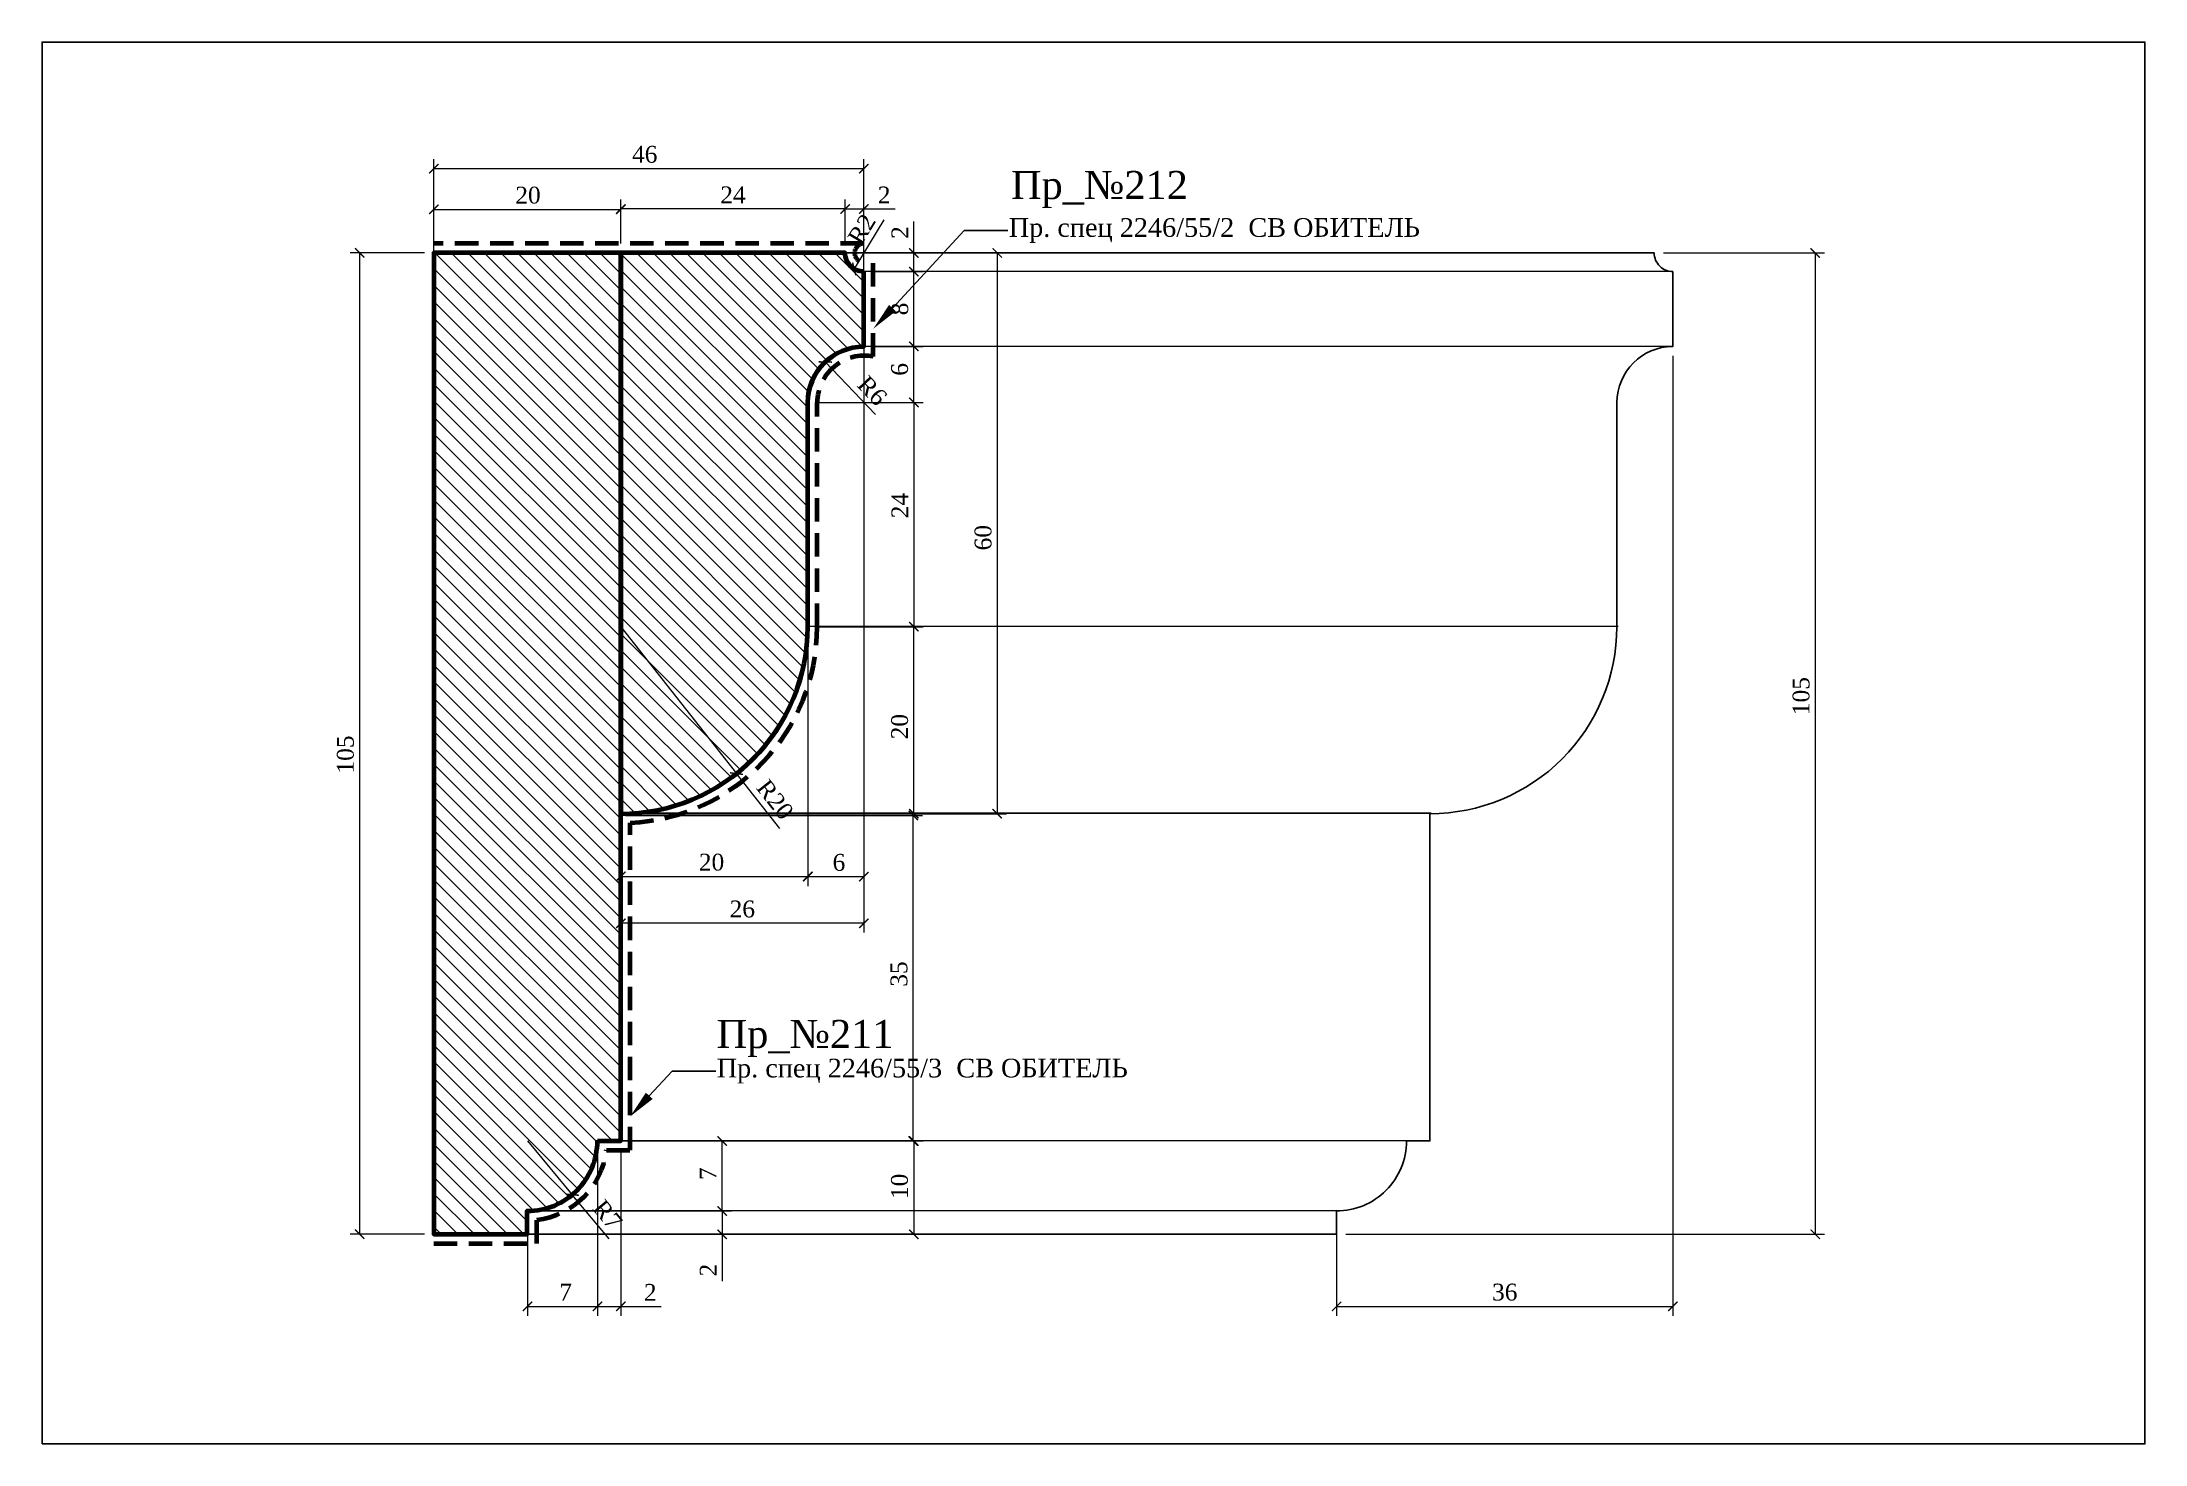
# Model space of a CAD drawing. Header units: millimetres. Extents: x 308721 to 308946, y -96074 to -95924.
import ezdxf
from ezdxf import colors
from ezdxf.entities.mleader import LeaderData, LeaderLine
from ezdxf.math import Vec2, Vec3

# ---------------------------------------------------------------- set-up
doc = ezdxf.new("R2010")
doc.units = ezdxf.units.MM
doc.header["$MEASUREMENT"] = 0
doc.linetypes.add('HIDDEN', pattern=[0.375, 0.25, -0.125])
doc.layers.add('Outside panel', color=7, linetype='Continuous', lineweight=18, true_color=0x7f5e57)
doc.layers.add('линия 15', color=7, linetype='Continuous', lineweight=15)
doc.layers.add('линия 50', color=1, linetype='Continuous', lineweight=140)
doc.layers.add('размеры в модели', color=7, linetype='Continuous')
doc.styles.add('ELECT', font='times.ttf')
doc.styles.get("Standard").update_dxf_attribs({"font": 'times.ttf'})
doc.dimstyles.new('M_1', dxfattribs={"dimtxt": 1.8, "dimasz": 1, "dimexe": 1, "dimexo": 1, "dimgap": 0.6, "dimtad": 1, "dimdec": 0, "dimdsep": 46, "dimtxsty": 'Standard', "dimblk": 'ARCHTICK', "dimcen": -5, "dimclrd": 7, "dimclre": 7, "dimclrt": 7, "dimadec": 0, "dimazin": 0, "dimtfac": 1, "dimtdec": 0, "dimtmove": 0, "dimatfit": 3, "dimfxl": 1, "dimtolj": 1, "dimtzin": 0, "dimlwd": 5, "dimlwe": 5, "dimarcsym": 0})

# ---------------------------------------------------------------- blocks, each defined once
blk = doc.blocks.new('_ArchTick')
at = {"color": 0, "linetype": 'ByBlock', "const_width": 0.15}
blk.add_lwpolyline([(-0.5, -0.5), (0.5, 0.5)], dxfattribs=at)
blk = doc.blocks.new('*D26')
at = {"color": 7, "lineweight": 5, "ltscale": 1000, "transparency": 16777216}
for p, q in [((308895.08, -95957.27), (308895.08, -96059.99)), ((308859.1, -96049.78), (308859.1, -96059.99)), ((308859.1, -96058.99), (308895.08, -96058.99))]:
    blk.add_line(p, q, dxfattribs=at)
at = {"layer": 'Defpoints', "color": 0, "ltscale": 1000, "transparency": 16777216}
for p in [(308895.08, -95956.27), (308859.1, -96048.78), (308895.08, -96058.99)]:
    blk.add_point(p, dxfattribs=at)
at = {"color": 7, "lineweight": 5, "ltscale": 1000, "transparency": 16777216, "rotation": 180}
blk.add_blockref('_ArchTick', (308859.1, -96058.99), dxfattribs=at)
at = {"color": 7, "lineweight": 5, "ltscale": 1000, "transparency": 16777216}
blk.add_blockref('_ArchTick', (308895.08, -96058.99), dxfattribs=at)
at = {"color": 7, "ltscale": 1000, "transparency": 16777216, "insert": (308877.09, -96057.47), "char_height": 1.8, "attachment_point": 5}
blk.add_mtext('\\A1;36', dxfattribs=at)
blk = doc.blocks.new('*D25')
at = {"color": 7, "lineweight": 5, "ltscale": 1000, "transparency": 16777216}
for p, q in [((308894.08, -95946.27), (308911.31, -95946.27)), ((308910.31, -95946.27), (308910.31, -96051.27)), ((308860.08, -96051.27), (308911.31, -96051.27))]:
    blk.add_line(p, q, dxfattribs=at)
at = {"layer": 'Defpoints', "color": 0, "ltscale": 1000, "transparency": 16777216}
for p in [(308893.08, -95946.27), (308859.08, -96051.27), (308910.31, -96051.27)]:
    blk.add_point(p, dxfattribs=at)
at = {"color": 7, "lineweight": 5, "ltscale": 1000, "transparency": 16777216}
for p, rotation in [((308910.31, -95946.27), 90), ((308910.31, -96051.27), 270)]:
    blk.add_blockref('_ArchTick', p, dxfattribs=dict(at, rotation=rotation))
at = {"color": 7, "ltscale": 1000, "transparency": 16777216, "insert": (308908.8, -95993.69), "char_height": 1.8, "attachment_point": 5, "rotation": 90}
blk.add_mtext('\\A1;105', dxfattribs=at)
blk = doc.blocks.new('*D24')
at = {"layer": 'Defpoints', "color": 0, "ltscale": 1000, "transparency": 16777216}
for p in [(308808.51, -95941.57), (308806.52, -95946.3), (308808.51, -95948.27)]:
    blk.add_point(p, dxfattribs=at)
at = {"layer": 'линия 15', "color": 7, "lineweight": 5, "ltscale": 1000, "transparency": 16777216}
for p, q in [((308806.52, -95945.3), (308806.52, -95940.57)), ((308806.52, -95941.57), (308808.51, -95941.57)), ((308808.51, -95947.27), (308808.51, -95940.57)), ((308808.51, -95941.57), (308811.87, -95941.57))]:
    blk.add_line(p, q, dxfattribs=at)
at = {"layer": 'линия 15', "color": 7, "lineweight": 5, "ltscale": 1000, "transparency": 16777216, "rotation": 180}
blk.add_blockref('_ArchTick', (308806.52, -95941.57), dxfattribs=at)
at = {"layer": 'линия 15', "color": 7, "lineweight": 5, "ltscale": 1000, "transparency": 16777216}
blk.add_blockref('_ArchTick', (308808.51, -95941.57), dxfattribs=at)
at = {"layer": 'линия 15', "color": 7, "ltscale": 1000, "transparency": 16777216, "insert": (308810.69, -95940.07), "char_height": 1.8, "attachment_point": 5}
blk.add_mtext('\\A1;2', dxfattribs=at)
blk = doc.blocks.new('*D23')
at = {"layer": 'Defpoints', "color": 0, "ltscale": 1000, "transparency": 16777216}
for p in [(308808.51, -95937.25), (308808.51, -95956.27), (308762.51, -96051.27)]:
    blk.add_point(p, dxfattribs=at)
at = {"layer": 'линия 15', "color": 7, "lineweight": 5, "ltscale": 1000, "transparency": 16777216}
for p, q in [((308762.51, -96050.27), (308762.51, -95936.25)), ((308762.51, -95937.25), (308808.51, -95937.25)), ((308808.51, -95955.27), (308808.51, -95936.25))]:
    blk.add_line(p, q, dxfattribs=at)
at = {"layer": 'линия 15', "color": 7, "lineweight": 5, "ltscale": 1000, "transparency": 16777216, "rotation": 180}
blk.add_blockref('_ArchTick', (308762.51, -95937.25), dxfattribs=at)
at = {"layer": 'линия 15', "color": 7, "lineweight": 5, "ltscale": 1000, "transparency": 16777216}
blk.add_blockref('_ArchTick', (308808.51, -95937.25), dxfattribs=at)
at = {"layer": 'линия 15', "color": 7, "ltscale": 1000, "transparency": 16777216, "insert": (308785.07, -95935.73), "char_height": 1.8, "attachment_point": 5}
blk.add_mtext('\\A1;46', dxfattribs=at)
blk = doc.blocks.new('*D22')
at = {"layer": 'Defpoints', "color": 0, "ltscale": 1000, "transparency": 16777216}
for p in [(308782.51, -96041.29), (308772.51, -96051.27), (308813.86, -96051.27)]:
    blk.add_point(p, dxfattribs=at)
at = {"layer": 'размеры в модели', "color": 7, "lineweight": 5, "ltscale": 1000, "transparency": 16777216}
for p, q in [((308783.51, -96041.29), (308814.86, -96041.29)), ((308813.86, -96041.29), (308813.86, -96051.27)), ((308773.51, -96051.27), (308814.86, -96051.27))]:
    blk.add_line(p, q, dxfattribs=at)
for p, rotation in [((308813.86, -96041.29), 90), ((308813.86, -96051.27), 270)]:
    blk.add_blockref('_ArchTick', p, dxfattribs=dict(at, rotation=rotation))
at = {"layer": 'размеры в модели', "color": 7, "ltscale": 1000, "transparency": 16777216, "insert": (308812.34, -96046.15), "char_height": 1.8, "attachment_point": 5, "rotation": 90}
blk.add_mtext('\\A1;10', dxfattribs=at)
blk = doc.blocks.new('*D21')
at = {"layer": 'Defpoints', "color": 0, "ltscale": 1000, "transparency": 16777216}
for p in [(308802.51, -95986.27), (308813.87, -95986.27), (308782.51, -96006.27)]:
    blk.add_point(p, dxfattribs=at)
at = {"layer": 'размеры в модели', "color": 7, "lineweight": 5, "ltscale": 1000, "transparency": 16777216}
for p, q in [((308803.51, -95986.27), (308814.87, -95986.27)), ((308813.87, -96006.27), (308813.87, -95986.27)), ((308783.51, -96006.27), (308814.87, -96006.27))]:
    blk.add_line(p, q, dxfattribs=at)
for p, rotation in [((308813.87, -95986.27), 90), ((308813.87, -96006.27), 270)]:
    blk.add_blockref('_ArchTick', p, dxfattribs=dict(at, rotation=rotation))
at = {"layer": 'размеры в модели', "color": 7, "ltscale": 1000, "transparency": 16777216, "insert": (308812.35, -95996.96), "char_height": 1.8, "attachment_point": 5, "rotation": 90}
blk.add_mtext('\\A1;20', dxfattribs=at)
blk = doc.blocks.new('*D20')
at = {"layer": 'Defpoints', "color": 0, "ltscale": 1000, "transparency": 16777216}
for p in [(308808.51, -95956.27), (308813.87, -95956.27), (308802.51, -95962.27)]:
    blk.add_point(p, dxfattribs=at)
at = {"layer": 'размеры в модели', "color": 7, "lineweight": 5, "ltscale": 1000, "transparency": 16777216}
for p, q in [((308809.51, -95956.27), (308814.87, -95956.27)), ((308813.87, -95962.27), (308813.87, -95956.27)), ((308803.51, -95962.27), (308814.87, -95962.27))]:
    blk.add_line(p, q, dxfattribs=at)
for p, rotation in [((308813.87, -95956.27), 90), ((308813.87, -95962.27), 270)]:
    blk.add_blockref('_ArchTick', p, dxfattribs=dict(at, rotation=rotation))
at = {"layer": 'размеры в модели', "color": 7, "ltscale": 1000, "transparency": 16777216, "insert": (308812.35, -95958.73), "char_height": 1.8, "attachment_point": 5, "rotation": 90}
blk.add_mtext('\\A1;6', dxfattribs=at)
blk = doc.blocks.new('*D19')
at = {"layer": 'Defpoints', "color": 0, "ltscale": 1000, "transparency": 16777216}
for p in [(308802.51, -95962.27), (308802.49, -95986.25), (308813.87, -95986.25)]:
    blk.add_point(p, dxfattribs=at)
at = {"layer": 'размеры в модели', "color": 7, "lineweight": 5, "ltscale": 1000, "transparency": 16777216}
for p, q in [((308803.51, -95962.27), (308814.87, -95962.27)), ((308813.87, -95962.27), (308813.87, -95986.25)), ((308803.49, -95986.25), (308814.87, -95986.25))]:
    blk.add_line(p, q, dxfattribs=at)
for p, rotation in [((308813.87, -95962.27), 90), ((308813.87, -95986.25), 270)]:
    blk.add_blockref('_ArchTick', p, dxfattribs=dict(at, rotation=rotation))
at = {"layer": 'размеры в модели', "color": 7, "ltscale": 1000, "transparency": 16777216, "insert": (308812.37, -95973.31), "char_height": 1.8, "attachment_point": 5, "rotation": 90}
blk.add_mtext('\\A1;24', dxfattribs=at)
blk = doc.blocks.new('*D18')
at = {"layer": 'Defpoints', "color": 0, "ltscale": 1000, "transparency": 16777216}
for p in [(308808.51, -95946.27), (308807.48, -95947.98)]:
    blk.add_point(p, dxfattribs=at)
at = {"layer": 'размеры в модели', "color": 7, "lineweight": 5, "ltscale": 1000, "transparency": 16777216}
blk.add_line((308810.65, -95942.72), (308807.48, -95947.98), dxfattribs=at)
at = {"layer": 'размеры в модели', "color": 7, "lineweight": 5, "ltscale": 1000, "transparency": 16777216, "rotation": 238.9842021898076}
blk.add_blockref('_ArchTick', (308807.48, -95947.98), dxfattribs=at)
at = {"layer": 'размеры в модели', "color": 7, "ltscale": 1000, "transparency": 16777216, "insert": (308808.29, -95943.72), "char_height": 1.8, "attachment_point": 5, "rotation": 58.9842}
blk.add_mtext('\\A1;R2', dxfattribs=at)
blk = doc.blocks.new('*D17')
at = {"layer": 'Defpoints', "color": 0, "ltscale": 1000, "transparency": 16777216}
for p in [(308782.51, -95986.27), (308794.89, -96001.98)]:
    blk.add_point(p, dxfattribs=at)
at = {"layer": 'размеры в модели', "color": 7, "lineweight": 5, "ltscale": 1000, "transparency": 16777216}
for p in [(308782.51, -95986.27), (308799.53, -96007.86)]:
    blk.add_line(p, (308794.89, -96001.98), dxfattribs=at)
at = {"layer": 'размеры в модели', "color": 7, "lineweight": 5, "ltscale": 1000, "transparency": 16777216, "rotation": 128.2444659786431}
blk.add_blockref('_ArchTick', (308794.89, -96001.98), dxfattribs=at)
at = {"layer": 'размеры в модели', "color": 7, "ltscale": 1000, "transparency": 16777216, "insert": (308799.02, -96004.77), "char_height": 1.8, "attachment_point": 5, "rotation": 308.2445}
blk.add_mtext('\\A1;R20', dxfattribs=at)
blk = doc.blocks.new('*D16')
at = {"layer": 'Defpoints', "color": 0, "ltscale": 1000, "transparency": 16777216}
for p in [(308804.39, -95957.94), (308808.56, -95962.32)]:
    blk.add_point(p, dxfattribs=at)
at = {"layer": 'размеры в модели', "color": 7, "lineweight": 5, "ltscale": 1000, "transparency": 16777216}
blk.add_line((308809.75, -95963.57), (308804.39, -95957.94), dxfattribs=at)
at = {"layer": 'размеры в модели', "color": 7, "lineweight": 5, "ltscale": 1000, "transparency": 16777216, "rotation": 133.6061250150321}
blk.add_blockref('_ArchTick', (308804.39, -95957.94), dxfattribs=at)
at = {"layer": 'размеры в модели', "color": 7, "ltscale": 1000, "transparency": 16777216, "insert": (308809.42, -95961.02), "char_height": 1.8, "attachment_point": 5, "rotation": 313.6061}
blk.add_mtext('\\A1;R6', dxfattribs=at)
blk = doc.blocks.new('*D15')
at = {"layer": 'Defpoints', "color": 0, "ltscale": 1000, "transparency": 16777216}
for p in [(308806.51, -95946.27), (308808.51, -95948.27), (308813.87, -95948.27)]:
    blk.add_point(p, dxfattribs=at)
at = {"layer": 'размеры в модели', "color": 7, "lineweight": 5, "ltscale": 1000, "transparency": 16777216}
for p, q in [((308813.87, -95946.27), (308813.87, -95942.91)), ((308807.51, -95946.27), (308814.87, -95946.27)), ((308813.87, -95948.27), (308813.87, -95946.27)), ((308809.51, -95948.27), (308814.87, -95948.27))]:
    blk.add_line(p, q, dxfattribs=at)
for p, rotation in [((308813.87, -95946.27), 90), ((308813.87, -95948.27), 270)]:
    blk.add_blockref('_ArchTick', p, dxfattribs=dict(at, rotation=rotation))
at = {"layer": 'размеры в модели', "color": 7, "ltscale": 1000, "transparency": 16777216, "insert": (308812.37, -95944.09), "char_height": 1.8, "attachment_point": 5, "rotation": 90}
blk.add_mtext('\\A1;2', dxfattribs=at)
blk = doc.blocks.new('*D14')
at = {"layer": 'Defpoints', "color": 0, "ltscale": 1000, "transparency": 16777216}
for p in [(308808.51, -95956.27), (308802.51, -95983.23), (308808.51, -96013.01)]:
    blk.add_point(p, dxfattribs=at)
at = {"layer": 'размеры в модели', "color": 7, "lineweight": 5, "ltscale": 1000, "transparency": 16777216}
for p, q in [((308808.51, -95957.27), (308808.51, -96014.01)), ((308802.51, -95984.23), (308802.51, -96014.01)), ((308802.51, -96013.01), (308808.51, -96013.01))]:
    blk.add_line(p, q, dxfattribs=at)
at = {"layer": 'размеры в модели', "color": 7, "lineweight": 5, "ltscale": 1000, "transparency": 16777216, "rotation": 180}
blk.add_blockref('_ArchTick', (308802.51, -96013.01), dxfattribs=at)
at = {"layer": 'размеры в модели', "color": 7, "lineweight": 5, "ltscale": 1000, "transparency": 16777216}
blk.add_blockref('_ArchTick', (308808.51, -96013.01), dxfattribs=at)
at = {"layer": 'размеры в модели', "color": 7, "ltscale": 1000, "transparency": 16777216, "insert": (308805.85, -96011.49), "char_height": 1.8, "attachment_point": 5}
blk.add_mtext('\\A1;6', dxfattribs=at)
blk = doc.blocks.new('*D13')
at = {"layer": 'Defpoints', "color": 0, "ltscale": 1000, "transparency": 16777216}
for p in [(308802.51, -95977.19), (308782.51, -96006.27), (308802.51, -96012.98)]:
    blk.add_point(p, dxfattribs=at)
at = {"layer": 'размеры в модели', "color": 7, "lineweight": 5, "ltscale": 1000, "transparency": 16777216}
for p, q in [((308802.51, -95978.19), (308802.51, -96013.98)), ((308782.51, -96007.27), (308782.51, -96013.98)), ((308782.51, -96012.98), (308802.51, -96012.98))]:
    blk.add_line(p, q, dxfattribs=at)
at = {"layer": 'размеры в модели', "color": 7, "lineweight": 5, "ltscale": 1000, "transparency": 16777216, "rotation": 180}
blk.add_blockref('_ArchTick', (308782.51, -96012.98), dxfattribs=at)
at = {"layer": 'размеры в модели', "color": 7, "lineweight": 5, "ltscale": 1000, "transparency": 16777216}
blk.add_blockref('_ArchTick', (308802.51, -96012.98), dxfattribs=at)
at = {"layer": 'размеры в модели', "color": 7, "ltscale": 1000, "transparency": 16777216, "insert": (308792.22, -96011.47), "char_height": 1.8, "attachment_point": 5}
blk.add_mtext('\\A1;20', dxfattribs=at)
blk = doc.blocks.new('*D12')
at = {"layer": 'Defpoints', "color": 0, "ltscale": 1000, "transparency": 16777216}
for p in [(308782.51, -95941.56), (308782.51, -95946.27), (308806.51, -95946.27)]:
    blk.add_point(p, dxfattribs=at)
at = {"layer": 'размеры в модели', "color": 7, "lineweight": 5, "ltscale": 1000, "transparency": 16777216}
for p, q in [((308782.51, -95945.27), (308782.51, -95940.56)), ((308806.51, -95941.56), (308782.51, -95941.56)), ((308806.51, -95945.27), (308806.51, -95940.56))]:
    blk.add_line(p, q, dxfattribs=at)
at = {"layer": 'размеры в модели', "color": 7, "lineweight": 5, "ltscale": 1000, "transparency": 16777216, "rotation": 180}
blk.add_blockref('_ArchTick', (308782.51, -95941.56), dxfattribs=at)
at = {"layer": 'размеры в модели', "color": 7, "lineweight": 5, "ltscale": 1000, "transparency": 16777216}
blk.add_blockref('_ArchTick', (308806.51, -95941.56), dxfattribs=at)
at = {"layer": 'размеры в модели', "color": 7, "ltscale": 1000, "transparency": 16777216, "insert": (308794.51, -95940.06), "char_height": 1.8, "attachment_point": 5}
blk.add_mtext('\\A1;24', dxfattribs=at)
blk = doc.blocks.new('*D10')
at = {"layer": 'Defpoints', "color": 0, "ltscale": 1000, "transparency": 16777216}
for p in [(308782.51, -95946.27), (308808.51, -95952.27), (308782.51, -96018)]:
    blk.add_point(p, dxfattribs=at)
at = {"layer": 'размеры в модели', "color": 7, "lineweight": 5, "ltscale": 1000, "transparency": 16777216}
for p, q in [((308782.51, -95947.27), (308782.51, -96019)), ((308808.51, -95953.27), (308808.51, -96019)), ((308808.51, -96018), (308782.51, -96018))]:
    blk.add_line(p, q, dxfattribs=at)
at = {"layer": 'размеры в модели', "color": 7, "lineweight": 5, "ltscale": 1000, "transparency": 16777216, "rotation": 180}
blk.add_blockref('_ArchTick', (308782.51, -96018), dxfattribs=at)
at = {"layer": 'размеры в модели', "color": 7, "lineweight": 5, "ltscale": 1000, "transparency": 16777216}
blk.add_blockref('_ArchTick', (308808.51, -96018), dxfattribs=at)
at = {"layer": 'размеры в модели', "color": 7, "ltscale": 1000, "transparency": 16777216, "insert": (308795.51, -96016.48), "char_height": 1.8, "attachment_point": 5}
blk.add_mtext('\\A1;26', dxfattribs=at)
blk = doc.blocks.new('*D9')
at = {"layer": 'Defpoints', "color": 0, "ltscale": 1000, "transparency": 16777216}
for p in [(308782.51, -95946.27), (308782.51, -96006.27), (308822.79, -96006.27)]:
    blk.add_point(p, dxfattribs=at)
at = {"layer": 'размеры в модели', "color": 7, "lineweight": 5, "ltscale": 1000, "transparency": 16777216}
for p, q in [((308783.51, -95946.27), (308823.79, -95946.27)), ((308822.79, -95946.27), (308822.79, -96006.27)), ((308783.51, -96006.27), (308823.79, -96006.27))]:
    blk.add_line(p, q, dxfattribs=at)
for p, rotation in [((308822.79, -95946.27), 90), ((308822.79, -96006.27), 270)]:
    blk.add_blockref('_ArchTick', p, dxfattribs=dict(at, rotation=rotation))
at = {"layer": 'размеры в модели', "color": 7, "ltscale": 1000, "transparency": 16777216, "insert": (308821.28, -95976.74), "char_height": 1.8, "attachment_point": 5, "rotation": 90}
blk.add_mtext('\\A1;60', dxfattribs=at)
blk = doc.blocks.new('*D8')
at = {"layer": 'Defpoints', "color": 0, "ltscale": 1000, "transparency": 16777216}
for p in [(308782.51, -95941.61), (308762.51, -95946.27), (308782.51, -95946.27)]:
    blk.add_point(p, dxfattribs=at)
at = {"layer": 'размеры в модели', "color": 7, "lineweight": 5, "ltscale": 1000, "transparency": 16777216}
for p, q in [((308762.51, -95945.27), (308762.51, -95940.61)), ((308762.51, -95941.61), (308782.51, -95941.61)), ((308782.51, -95945.27), (308782.51, -95940.61))]:
    blk.add_line(p, q, dxfattribs=at)
at = {"layer": 'размеры в модели', "color": 7, "lineweight": 5, "ltscale": 1000, "transparency": 16777216, "rotation": 180}
blk.add_blockref('_ArchTick', (308762.51, -95941.61), dxfattribs=at)
at = {"layer": 'размеры в модели', "color": 7, "lineweight": 5, "ltscale": 1000, "transparency": 16777216}
blk.add_blockref('_ArchTick', (308782.51, -95941.61), dxfattribs=at)
at = {"layer": 'размеры в модели', "color": 7, "ltscale": 1000, "transparency": 16777216, "insert": (308772.58, -95940.1), "char_height": 1.8, "attachment_point": 5}
blk.add_mtext('\\A1;20', dxfattribs=at)
blk = doc.blocks.new('*D7')
at = {"layer": 'Defpoints', "color": 0, "ltscale": 1000, "transparency": 16777216}
for p in [(308762.51, -95946.27), (308754.57, -96051.27), (308762.51, -96051.27)]:
    blk.add_point(p, dxfattribs=at)
at = {"layer": 'размеры в модели', "color": 7, "lineweight": 5, "ltscale": 1000, "transparency": 16777216}
for p, q in [((308761.51, -95946.27), (308753.57, -95946.27)), ((308754.57, -95946.27), (308754.57, -96051.27)), ((308761.51, -96051.27), (308753.57, -96051.27))]:
    blk.add_line(p, q, dxfattribs=at)
for p, rotation in [((308754.57, -95946.27), 90), ((308754.57, -96051.27), 270)]:
    blk.add_blockref('_ArchTick', p, dxfattribs=dict(at, rotation=rotation))
at = {"layer": 'размеры в модели', "color": 7, "ltscale": 1000, "transparency": 16777216, "insert": (308753.05, -95999.94), "char_height": 1.8, "attachment_point": 5, "rotation": 90}
blk.add_mtext('\\A1;105', dxfattribs=at)
blk = doc.blocks.new('*D6')
at = {"layer": 'Defpoints', "color": 0, "ltscale": 1000, "transparency": 16777216}
for p in [(308782.02, -96006.47), (308813.8, -96006.47), (308782.51, -96041.29)]:
    blk.add_point(p, dxfattribs=at)
at = {"layer": 'размеры в модели', "color": 7, "lineweight": 5, "ltscale": 1000, "transparency": 16777216}
for p, q in [((308783.02, -96006.47), (308814.8, -96006.47)), ((308813.8, -96041.29), (308813.8, -96006.47)), ((308783.51, -96041.29), (308814.8, -96041.29))]:
    blk.add_line(p, q, dxfattribs=at)
for p, rotation in [((308813.8, -96006.47), 90), ((308813.8, -96041.29), 270)]:
    blk.add_blockref('_ArchTick', p, dxfattribs=dict(at, rotation=rotation))
at = {"layer": 'размеры в модели', "color": 7, "ltscale": 1000, "transparency": 16777216, "insert": (308812.28, -96023.43), "char_height": 1.8, "attachment_point": 5, "rotation": 90}
blk.add_mtext('\\A1;35', dxfattribs=at)
blk = doc.blocks.new('*D5')
at = {"layer": 'Defpoints', "color": 0, "ltscale": 1000, "transparency": 16777216}
for p in [(308780.01, -96041.29), (308793.36, -96041.29), (308772.51, -96048.78)]:
    blk.add_point(p, dxfattribs=at)
at = {"layer": 'размеры в модели', "color": 7, "lineweight": 5, "ltscale": 1000, "transparency": 16777216}
for p, q in [((308781.01, -96041.29), (308794.36, -96041.29)), ((308793.36, -96048.78), (308793.36, -96041.29)), ((308773.51, -96048.78), (308794.36, -96048.78))]:
    blk.add_line(p, q, dxfattribs=at)
for p, rotation in [((308793.36, -96041.29), 90), ((308793.36, -96048.78), 270)]:
    blk.add_blockref('_ArchTick', p, dxfattribs=dict(at, rotation=rotation))
at = {"layer": 'размеры в модели', "color": 7, "ltscale": 1000, "transparency": 16777216, "insert": (308791.84, -96044.8), "char_height": 1.8, "attachment_point": 5, "rotation": 90}
blk.add_mtext('\\A1;7', dxfattribs=at)
blk = doc.blocks.new('*D4')
at = {"layer": 'Defpoints', "color": 0, "ltscale": 1000, "transparency": 16777216}
for p in [(308772.53, -96041.29), (308777.32, -96047.04)]:
    blk.add_point(p, dxfattribs=at)
at = {"layer": 'размеры в модели', "color": 7, "lineweight": 5, "ltscale": 1000, "transparency": 16777216}
for p in [(308772.53, -96041.29), (308781.26, -96051.75)]:
    blk.add_line(p, (308777.32, -96047.04), dxfattribs=at)
at = {"layer": 'размеры в модели', "color": 7, "lineweight": 5, "ltscale": 1000, "transparency": 16777216, "rotation": 129.8599999656363}
blk.add_blockref('_ArchTick', (308777.32, -96047.04), dxfattribs=at)
at = {"layer": 'размеры в модели', "color": 7, "ltscale": 1000, "transparency": 16777216, "insert": (308781.1, -96049.19), "char_height": 1.8, "attachment_point": 5, "rotation": 309.86}
blk.add_mtext('\\A1;R7', dxfattribs=at)
blk = doc.blocks.new('*D3')
at = {"layer": 'Defpoints', "color": 0, "ltscale": 1000, "transparency": 16777216}
for p in [(308772.51, -96048.78), (308793.36, -96048.78), (308772.51, -96051.27)]:
    blk.add_point(p, dxfattribs=at)
at = {"layer": 'размеры в модели', "color": 7, "lineweight": 5, "ltscale": 1000, "transparency": 16777216}
for p, q in [((308773.51, -96048.78), (308794.36, -96048.78)), ((308793.36, -96048.78), (308793.36, -96051.27)), ((308773.51, -96051.27), (308794.36, -96051.27)), ((308793.36, -96051.27), (308793.36, -96056.29))]:
    blk.add_line(p, q, dxfattribs=at)
for p, rotation in [((308793.36, -96048.78), 90), ((308793.36, -96051.27), 270)]:
    blk.add_blockref('_ArchTick', p, dxfattribs=dict(at, rotation=rotation))
at = {"layer": 'размеры в модели', "color": 7, "ltscale": 1000, "transparency": 16777216, "insert": (308791.86, -96055.11), "char_height": 1.8, "attachment_point": 5, "rotation": 90}
blk.add_mtext('\\A1;2', dxfattribs=at)
blk = doc.blocks.new('*D2')
at = {"layer": 'Defpoints', "color": 0, "ltscale": 1000, "transparency": 16777216}
for p in [(308780.01, -96041.29), (308782.51, -96041.29), (308782.51, -96058.99)]:
    blk.add_point(p, dxfattribs=at)
at = {"layer": 'размеры в модели', "color": 7, "lineweight": 5, "ltscale": 1000, "transparency": 16777216}
for p, q in [((308780.01, -96042.29), (308780.01, -96059.99)), ((308782.51, -96042.29), (308782.51, -96059.99)), ((308780.01, -96058.99), (308782.51, -96058.99)), ((308782.51, -96058.99), (308786.84, -96058.99))]:
    blk.add_line(p, q, dxfattribs=at)
at = {"layer": 'размеры в модели', "color": 7, "lineweight": 5, "ltscale": 1000, "transparency": 16777216, "rotation": 180}
blk.add_blockref('_ArchTick', (308780.01, -96058.99), dxfattribs=at)
at = {"layer": 'размеры в модели', "color": 7, "lineweight": 5, "ltscale": 1000, "transparency": 16777216}
blk.add_blockref('_ArchTick', (308782.51, -96058.99), dxfattribs=at)
at = {"layer": 'размеры в модели', "color": 7, "ltscale": 1000, "transparency": 16777216, "insert": (308785.66, -96057.49), "char_height": 1.8, "attachment_point": 5}
blk.add_mtext('\\A1;2', dxfattribs=at)
blk = doc.blocks.new('*D1')
at = {"layer": 'Defpoints', "color": 0, "ltscale": 1000, "transparency": 16777216}
for p in [(308780.01, -96041.29), (308772.53, -96048.78), (308780.01, -96058.99)]:
    blk.add_point(p, dxfattribs=at)
at = {"layer": 'размеры в модели', "color": 7, "lineweight": 5, "ltscale": 1000, "transparency": 16777216}
for p, q in [((308780.01, -96042.29), (308780.01, -96059.99)), ((308772.53, -96049.78), (308772.53, -96059.99)), ((308772.53, -96058.99), (308780.01, -96058.99))]:
    blk.add_line(p, q, dxfattribs=at)
at = {"layer": 'размеры в модели', "color": 7, "lineweight": 5, "ltscale": 1000, "transparency": 16777216, "rotation": 180}
blk.add_blockref('_ArchTick', (308772.53, -96058.99), dxfattribs=at)
at = {"layer": 'размеры в модели', "color": 7, "lineweight": 5, "ltscale": 1000, "transparency": 16777216}
blk.add_blockref('_ArchTick', (308780.01, -96058.99), dxfattribs=at)
at = {"layer": 'размеры в модели', "color": 7, "ltscale": 1000, "transparency": 16777216, "insert": (308776.6, -96057.47), "char_height": 1.8, "attachment_point": 5}
blk.add_mtext('\\A1;7', dxfattribs=at)

msp = doc.modelspace()

# ---------------------------------------------------------------- hatches: boundary and pattern name
at = {"layer": 'Outside panel', "ltscale": 1000}
h = msp.add_hatch(dxfattribs=at)
h.set_pattern_fill('ANSI31', color=256, scale=10, angle=90)
h.set_pattern_definition([(135, (-2868.8951, 3169.5869), (-0.8838834765, -0.8838834765), [])])
edge = h.paths.add_edge_path()
edge.add_line((308780.01, -96041.29), (308782.51, -96041.29))
edge.add_line((308782.51, -96041.29), (308782.51, -95946.27))
edge.add_line((308782.51, -95946.27), (308762.51, -95946.27))
edge.add_line((308762.51, -95946.27), (308762.51, -96051.27))
edge.add_line((308762.51, -96051.27), (308772.51, -96051.27))
edge.add_line((308772.51, -96051.27), (308772.51, -96048.78))
edge.add_arc((308772.53, -96041.29), 7.48, 269.8975, 360)
h = msp.add_hatch(dxfattribs=at)
h.set_pattern_fill('ANSI31', color=256, scale=10, angle=90)
h.set_pattern_definition([(135, (-2880.6998, 3174.6982), (-0.8838834765, -0.8838834765), [])])
edge = h.paths.add_edge_path()
edge.add_arc((308808.51, -95946.27), 2, 180, 270, ccw=False)
edge.add_line((308806.51, -95946.27), (308782.51, -95946.27))
edge.add_line((308782.51, -95946.27), (308782.51, -96006.27))
edge.add_arc((308782.51, -95986.27), 20, 270, 360)
edge.add_line((308802.51, -95986.27), (308802.51, -95962.27))
edge.add_arc((308808.56, -95962.32), 6.05, 450.4873, 539.5127, ccw=False)
edge.add_line((308808.51, -95956.27), (308808.51, -95948.27))

# ---------------------------------------------------------------- linework, layer by layer
at = {"linetype": 'Continuous', "lineweight": 15}
for p, q in [((308895.08, -95948.27), (308808.36, -95948.27)), ((308895.08, -95956.27), (308808.36, -95956.27)), ((308889.21, -95986.25), (308802.49, -95986.25)), ((308866.58, -96041.29), (308779.86, -96041.29)), ((308859.1, -96048.78), (308772.37, -96048.78))]:
    msp.add_line(p, q, dxfattribs=at)
at = {"color": 7}
msp.add_line((308869.21, -96006.22), (308782.49, -96006.22), dxfattribs=at)
at = {"color": 6, "ltscale": 1000}
msp.add_lwpolyline([(308720.59, -96073.71), (308945.59, -96073.71), (308945.59, -95923.71), (308720.59, -95923.71)], close=True, dxfattribs=at)
at = {"color": 7}
for points in [[(308869.08, -95946.27), (308869.08, -95946.27), (308762.51, -95946.27)], [(308866.58, -96041.29), (308869.08, -96041.29), (308869.08, -96006.22)]]:
    msp.add_lwpolyline(points, dxfattribs=at)
for points in [[(308895.08, -95948.27, -0.414214), (308893.08, -95946.27), (308869.08, -95946.27), (308869.08, -95946.27)], [(308869.08, -96006.22), (308869.08, -96006.27, 0.414214), (308889.08, -95986.27), (308889.08, -95962.27, -0.40924), (308895.08, -95956.27), (308895.08, -95948.27)], [(308762.51, -96051.27), (308859.08, -96051.27), (308859.08, -96048.78, 0.414738), (308866.58, -96041.29)]]:
    msp.add_lwpolyline(points, format="xyb", dxfattribs=at)
at = {"layer": 'линия 50', "color": 1, "linetype": 'HIDDEN', "ltscale": 10, "true_color": 0xff0909}
for points in [[(308808.52, -95947.27, -0.997641), (308808.52, -95945.27), (308762.51, -95945.27), (308762.51, -95945.27)], [(308762.51, -96052.27), (308773.53, -96052.27), (308773.53, -96049.72, 0.347034), (308780.97, -96042.29), (308783.52, -96042.29), (308783.52, -96007.25, 0.400329), (308803.52, -95986.27), (308803.52, -95962.28, -0.467844), (308809.52, -95957.36), (308809.52, -95947.31)]]:
    msp.add_lwpolyline(points, format="xyb", dxfattribs=at)
at = {"layer": 'линия 50', "color": 7}
for points in [[(308780.01, -96041.29), (308782.51, -96041.29), (308782.51, -95946.27), (308762.51, -95946.27), (308762.51, -96051.27), (308772.51, -96051.27), (308772.51, -96048.78, 0.414738), (308780.01, -96041.29)], [(308808.51, -95948.27, -0.414214), (308806.51, -95946.27), (308782.51, -95946.27), (308782.51, -96006.27, 0.414214), (308802.51, -95986.27), (308802.51, -95962.27, -0.40924), (308808.51, -95956.27), (308808.51, -95948.27)], [(308808.52, -95948.27, -0.414214), (308806.52, -95946.27), (308782.52, -95946.27), (308782.52, -95946.27)], [(308782.52, -96006.27, 0.414214), (308802.52, -95986.27), (308802.52, -95962.27, -0.40924), (308808.52, -95956.27), (308808.52, -95948.27)]]:
    msp.add_lwpolyline(points, format="xyb", dxfattribs=at)
msp.add_lwpolyline([(308780.02, -96041.29), (308782.52, -96041.29), (308782.52, -96006.27)], dxfattribs=at)

# ---------------------------------------------------------------- texts
at = {"color": 5, "ltscale": 1000, "style": 'ELECT'}
for s, p in [('Пр_№212', (308824.26, -95940.5)), ('Пр_№211', (308792.76, -96031.34))]:
    msp.add_text(s, height=3, dxfattribs=at).set_placement(p)

# ---------------------------------------------------------------- dimensions: what is measured, and where the dimension line sits
at = {"color": 7, "ltscale": 1000}
dim = msp.add_linear_dim(base=(308910.31, -96051.27), p1=(308893.08, -95946.27), p2=(308859.08, -96051.27), angle=90, dimstyle='M_1', dxfattribs=at)
dim.commit()
dim.dimension.update_dxf_attribs({"geometry": '*D25', "text_midpoint": (308910.31, -95993.69), "dimtype": 128})
at = {"color": 5, "ltscale": 1000}
dim = msp.add_linear_dim(base=(308895.08, -96058.99), p1=(308859.1, -96048.78), p2=(308895.08, -95956.27), dimstyle='M_1', dxfattribs=at)
dim.commit()
dim.dimension.update_dxf_attribs({"geometry": '*D26', "text_midpoint": (308877.09, -96058.99), "dimtype": 128})
at = {"layer": 'линия 15', "color": 1, "ltscale": 1000, "true_color": 0xff0909}
dim = msp.add_linear_dim(base=(308808.51, -95937.25), p1=(308762.51, -96051.27), p2=(308808.51, -95956.27), dimstyle='M_1', dxfattribs=at)
dim.commit()
dim.dimension.update_dxf_attribs({"geometry": '*D23', "text_midpoint": (308785.07, -95937.25), "dimtype": 128})
at = {"layer": 'линия 15', "color": 7, "ltscale": 1000}
dim = msp.add_linear_dim(base=(308808.51, -95941.57), p1=(308806.52, -95946.3), p2=(308808.51, -95948.27), dimstyle='M_1', dxfattribs=at)
dim.commit()
dim.dimension.update_dxf_attribs({"geometry": '*D24', "text_midpoint": (308810.69, -95941.57), "dimtype": 128})
at = {"layer": 'размеры в модели', "color": 5, "ltscale": 1000}
for base, p1, p2, picture, middle in [((308782.51, -95941.61), (308762.51, -95946.27), (308782.51, -95946.27), '*D8', (308772.58, -95941.61)), ((308808.51, -96013.01), (308802.51, -95983.23), (308808.51, -95956.27), '*D14', (308805.85, -96013.01)), ((308802.51, -96012.98), (308782.51, -96006.27), (308802.51, -95977.19), '*D13', (308792.22, -96012.98)), ((308780.01, -96058.99), (308772.53, -96048.78), (308780.01, -96041.29), '*D1', (308776.6, -96058.99)), ((308782.5103, -96058.9896), (308780.0109, -96041.2908), (308782.5103, -96041.2908), '*D2', (308785.6552, -96058.9896))]:
    dim = msp.add_linear_dim(base=base, p1=p1, p2=p2, dimstyle='M_1', dxfattribs=at)
    dim.commit()
    dim.dimension.update_dxf_attribs({"geometry": picture, "text_midpoint": middle, "dimtype": 128})
for base, p1, p2, angle, picture, middle in [((308782.51, -95941.56), (308806.51, -95946.27), (308782.51, -95946.27), 180, '*D12', (308794.51, -95941.56)), ((308813.87, -95948.27), (308806.51, -95946.27), (308808.51, -95948.27), 90, '*D15', (308813.87, -95944.09)), ((308754.57, -96051.27), (308762.51, -95946.27), (308762.51, -96051.27), 90, '*D7', (308754.57, -95999.94)), ((308822.79, -96006.27), (308782.51, -95946.27), (308782.51, -96006.27), 90, '*D9', (308822.79, -95976.74)), ((308813.87, -95956.27), (308802.51, -95962.27), (308808.51, -95956.27), 90, '*D20', (308813.87, -95958.73)), ((308813.87, -95986.25), (308802.51, -95962.27), (308802.49, -95986.25), 90, '*D19', (308813.87, -95973.31)), ((308813.87, -95986.27), (308782.51, -96006.27), (308802.51, -95986.27), 90, '*D21', (308813.87, -95996.96)), ((308813.8, -96006.47), (308782.51, -96041.29), (308782.02, -96006.47), 90, '*D6', (308813.8, -96023.43)), ((308813.86, -96051.27), (308782.51, -96041.29), (308772.51, -96051.27), 90, '*D22', (308813.86, -96046.15)), ((308793.36, -96041.29), (308772.51, -96048.78), (308780.01, -96041.29), 90, '*D5', (308793.36, -96044.8)), ((308793.36, -96048.78), (308772.51, -96051.27), (308772.51, -96048.78), 90, '*D3', (308793.36, -96055.11))]:
    dim = msp.add_linear_dim(base=base, p1=p1, p2=p2, angle=angle, dimstyle='M_1', dxfattribs=at)
    dim.commit()
    dim.dimension.update_dxf_attribs({"geometry": picture, "text_midpoint": middle, "dimtype": 128})
for center, mpoint, picture, middle in [((308808.51, -95946.27), (308807.48, -95947.98), '*D18', (308809.58, -95944.49)), ((308808.56, -95962.32), (308804.39, -95957.94), '*D16', (308808.32, -95962.07))]:
    dim = msp.add_radius_dim(center=center, mpoint=mpoint, dimstyle='M_1', dxfattribs=at)
    dim.commit()
    dim.dimension.update_dxf_attribs({"geometry": picture, "text_midpoint": middle, "dimtype": 132})
dim = msp.add_linear_dim(base=(308782.51, -96018), p1=(308808.51, -95952.27), p2=(308782.51, -95946.27), angle=180, dimstyle='M_1', dxfattribs=at)
dim.commit()
dim.dimension.update_dxf_attribs({"geometry": '*D10', "text_midpoint": (308795.51, -96016.48)})
msp.add_linear_dim(base=(308813.87, -95948.27), p1=(308808.51, -95956.27), p2=(308808.51, -95948.27), angle=90, dimstyle='M_1', dxfattribs=at).render()
for center, mpoint, picture, middle in [((308782.51, -95986.27), (308794.89, -96001.98), '*D17', (308799.02, -96004.77)), ((308772.53, -96041.29), (308777.32, -96047.04), '*D4', (308781.1, -96049.19))]:
    dim = msp.add_radius_dim(center=center, mpoint=mpoint, dimstyle='M_1', dxfattribs=at)
    dim.commit()
    dim.dimension.update_dxf_attribs({"geometry": picture, "text_midpoint": middle})

# ---------------------------------------------------------------- leaders
at = {"color": 7, "ltscale": 1000}
ml = msp.add_multileader_mtext('Standard', dxfattribs=at)
ml.set_content('\\A1;Пр. спец 2246/55/2  СВ ОБИТЕЛЬ ', color=7)
ml.set_leader_properties()
ml.build(insert=Vec2(0, 0))
ml.multileader.update_dxf_attribs({"text_right_attachment_type": 6, "dogleg_length": 0.36, "arrow_head_size": 3})
ctx = ml.context
ctx.base_point, ctx.char_height, ctx.arrow_head_size, ctx.landing_gap_size, ctx.plane_origin = Vec3(308823.93, -95943.87), 2, 3, 0.09, Vec3(308785.13, -95967.6)
ctx.right_attachment = 6
notes = []
notes.append((ctx, [(1, (1, 1, 0), (308819.25, -95943.87), (1, 0), 4.68, [(0, [(308809.54, -95954.37)], 0, [])])]))
ctx.mtext.insert, ctx.mtext.flow_direction = Vec3(308824.02, -95942.55), 5
at = {"layer": 'размеры в модели', "color": 7, "ltscale": 1000}
ml = msp.add_multileader_mtext('Standard', dxfattribs=at)
ml.set_content('\\A1;Пр. спец 2246/55/3  СВ ОБИТЕЛЬ ', color=7)
ml.set_leader_properties()
ml.build(insert=Vec2(0, 0))
ml.multileader.update_dxf_attribs({"text_right_attachment_type": 6, "dogleg_length": 0.36, "arrow_head_size": 3})
ctx = ml.context
ctx.base_point, ctx.char_height, ctx.arrow_head_size, ctx.landing_gap_size, ctx.plane_origin = Vec3(308792.68, -96033.81), 2, 3, 0.09, Vec3(308753.88, -96057.54)
ctx.right_attachment = 6
notes.append((ctx, [(1, (1, 1, 0), (308788.01, -96033.81), (1, 0), 4.68, [(0, [(308783.52, -96038.66)], 0, [])])]))
ctx.mtext.insert, ctx.mtext.flow_direction = Vec3(308792.77, -96032.49), 5
for ctx, leaders in notes:
    for number, flags, end, landing, length, lines in leaders:
        leader = LeaderData()
        leader.index, (leader.has_last_leader_line, leader.has_dogleg_vector, leader.attachment_direction) = number, flags
        leader.last_leader_point, leader.dogleg_vector, leader.dogleg_length = Vec3(end), Vec3(landing), length
        for number, points, colour, breaks in lines:
            line = LeaderLine()
            line.index, line.vertices, line.color, line.breaks = number, Vec3.list(points), colors.encode_raw_color(colour), breaks
            leader.lines.append(line)
        ctx.leaders.append(leader)

doc.saveas('drawing.dxf')
